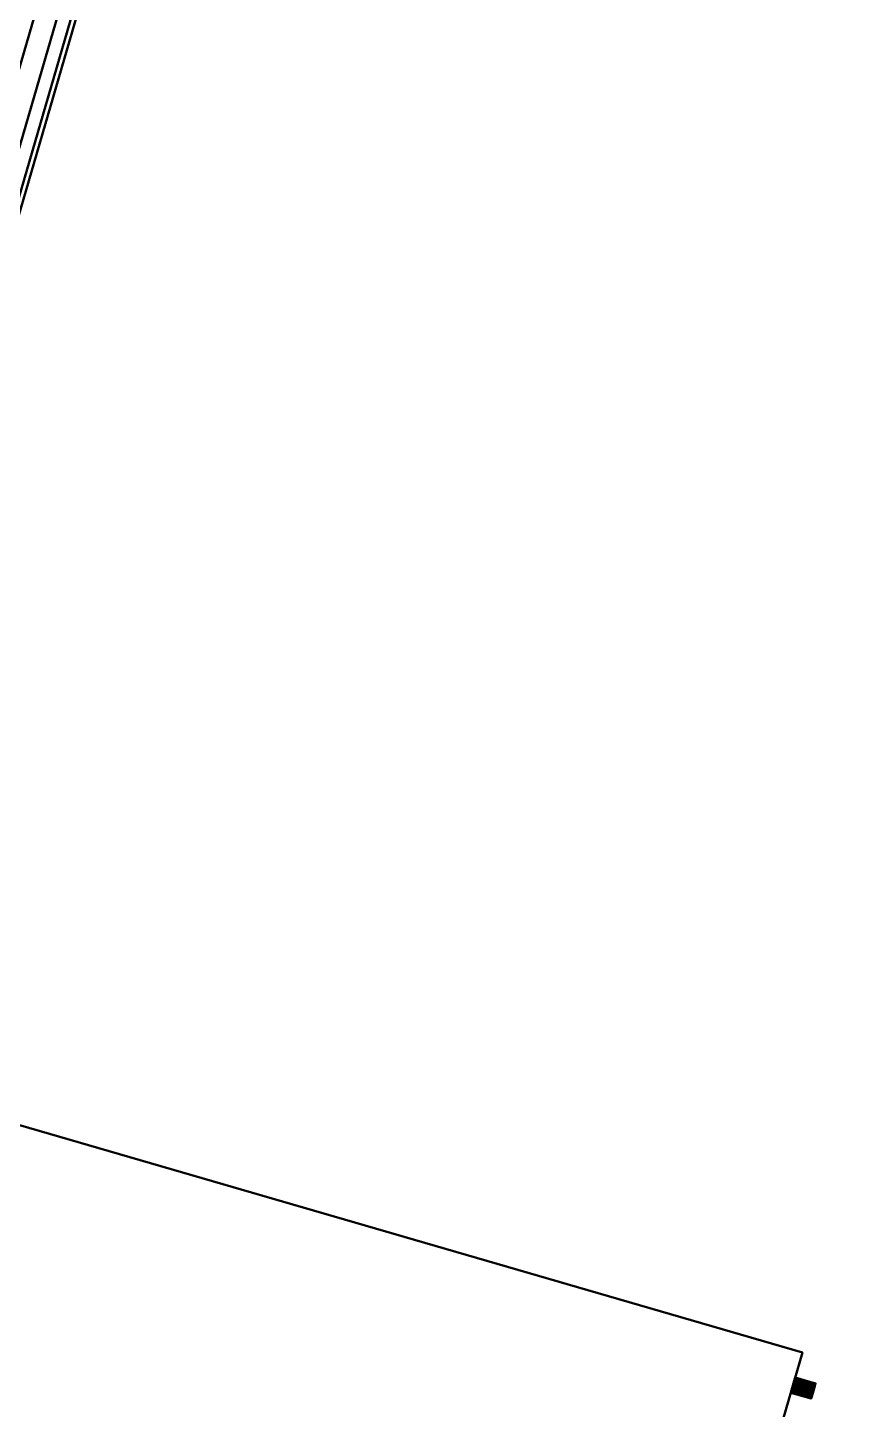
# Model space of a CAD drawing. Header units: inches. Extents: x -1654 to 1344, y -1538 to 36.
# Drawn here: x -1427.7 to -1388.6, y -386.9 to -321.5 of the extents above; entities that cross this region are included whole.
import ezdxf

# ---------------------------------------------------------------- set-up
doc = ezdxf.new("R2010")
doc.units = ezdxf.units.IN
doc.header["$MEASUREMENT"] = 0
doc.layers.add('M-EQPT', color=2, linetype='Continuous', lineweight=50)
doc.layers.add('M-HVAC-DUCT-SA', color=1, linetype='Continuous', lineweight=50)

# ---------------------------------------------------------------- blocks, each defined once
blk = doc.blocks.new('Heat Pump - Horizontal - Water Source - Heat Pump 5 Ton Horizontal-844844-_3D_')
at = {"layer": 'M-EQPT'}
mesh = blk.add_polyface(dxfattribs=at)
corners = [(35.6, -12.699, 10.65), (35.6, 12.699, 10.65), (-35.6, 12.699, 10.65), (-35.6, -12.699, 10.65)]
mesh.append_faces([[corners[k] for k in face] for face in [(3, 0, 1, 2)]])
mesh = blk.add_polyface(dxfattribs=at)
corners = [(35.6, -12.699, -10.65), (-35.6, -12.699, -10.65), (-35.6, 12.699, -10.65), (35.6, 12.699, -10.65)]
mesh.append_faces([[corners[k] for k in face] for face in [(2, 3, 0, 1)]])
mesh = blk.add_polyface(dxfattribs=at)
corners = [(-35.6, 12.699, 10.65), (35.6, 12.699, 10.65), (35.6, 12.699, -10.65), (-35.6, 12.699, -10.65)]
mesh.append_faces([[corners[k] for k in face] for face in [(0, 1, 2, 3)]])
mesh = blk.add_polyface(dxfattribs=at)
corners = [(35.6, 12.699, 10.65), (35.6, -12.699, 10.65), (35.6, -12.699, -10.65), (35.6, 12.699, -10.65)]
mesh.append_faces([[corners[k] for k in face] for face in [(0, 1, 2, 3)]])
mesh = blk.add_polyface(dxfattribs=at)
corners = [(35.6, 10.724, -0.65), (35.6, 10.737, -0.553), (35.6, 10.774, -0.463), (35.6, 10.834, -0.385), (35.6, 10.912, -0.326), (35.6, 11.002, -0.288), (35.6, 11.099, -0.275), (35.6, 11.196, -0.288), (35.6, 11.287, -0.326), (35.6, 11.364, -0.385), (35.6, 11.424, -0.463), (35.6, 11.461, -0.553), (35.6, 11.474, -0.65), (35.6, 11.461, -0.747), (35.6, 11.424, -0.838), (35.6, 11.364, -0.916), (35.6, 11.287, -0.975), (35.6, 11.196, -1.013), (35.6, 11.099, -1.025), (35.6, 11.002, -1.013), (35.6, 10.912, -0.975), (35.6, 10.834, -0.916), (35.6, 10.774, -0.838), (35.6, 10.737, -0.747)]
mesh.append_faces([[corners[k] for k in face] for face in [(3, 1, 2)]], dxfattribs={"vtx0": -1})
mesh.append_faces([[corners[k] for k in face] for face in [(10, 1, 8, 9)]], dxfattribs={"vtx0": -1, "vtx1": -1})
mesh.append_faces([[corners[k] for k in face] for face in [(14, 1, 10, 13)]], dxfattribs={"vtx0": -1, "vtx1": -1, "vtx2": -1})
mesh.append_faces([[corners[k] for k in face] for face in [(1, 14, 21, 22)]], dxfattribs={"vtx0": -1, "vtx1": -1, "vtx3": -1})
mesh.append_faces([[corners[k] for k in face] for face in [(19, 14, 15, 18)]], dxfattribs={"vtx0": -1, "vtx2": -1})
mesh.append_faces([[corners[k] for k in face] for face in [(5, 6, 1)]], dxfattribs={"vtx1": -1, "vtx2": -1})
mesh.append_faces([[corners[k] for k in face] for face in [(23, 0, 1, 22)]], dxfattribs={"vtx2": -1})
mesh.append_faces([[corners[k] for k in face] for face in [(6, 7, 8, 1), (3, 4, 5, 1), (19, 20, 21, 14)]], dxfattribs={"vtx2": -1, "vtx3": -1})
mesh.append_faces([[corners[k] for k in face] for face in [(10, 11, 12, 13), (15, 16, 17, 18)]], dxfattribs={"vtx3": -1})
mesh = blk.add_polyface(dxfattribs=at)
corners = [(36.6, 11.474, -0.65), (36.6, 11.461, -0.747), (36.6, 11.424, -0.838), (36.6, 11.364, -0.916), (36.6, 11.287, -0.975), (36.6, 11.196, -1.013), (36.6, 11.099, -1.025), (36.6, 11.002, -1.013), (36.6, 10.912, -0.975), (36.6, 10.834, -0.916), (36.6, 10.774, -0.838), (36.6, 10.737, -0.747), (36.6, 10.724, -0.65), (35.6, 10.724, -0.65), (35.6, 10.737, -0.747), (35.6, 10.774, -0.838), (35.6, 10.834, -0.916), (35.6, 10.912, -0.975), (35.6, 11.002, -1.013), (35.6, 11.099, -1.025), (35.6, 11.196, -1.013), (35.6, 11.287, -0.975), (35.6, 11.364, -0.916), (35.6, 11.424, -0.838), (35.6, 11.461, -0.747), (35.6, 11.474, -0.65)]
mesh.append_faces([[corners[k] for k in face] for face in [(13, 14, 11, 12), (0, 1, 24, 25)]], dxfattribs={"vtx1": -1})
mesh.append_faces([[corners[k] for k in face] for face in [(14, 15, 10, 11), (16, 17, 8, 9), (15, 16, 9, 10), (17, 18, 7, 8), (6, 7, 18, 19), (19, 20, 5, 6), (20, 21, 4, 5), (22, 23, 2, 3), (21, 22, 3, 4), (23, 24, 1, 2)]], dxfattribs={"vtx1": -1, "vtx3": -1})
mesh = blk.add_polyface(dxfattribs=at)
corners = [(36.6, 10.724, -0.65), (36.6, 10.737, -0.553), (36.6, 10.774, -0.463), (36.6, 10.834, -0.385), (36.6, 10.912, -0.326), (36.6, 11.002, -0.288), (36.6, 11.099, -0.275), (36.6, 11.196, -0.288), (36.6, 11.287, -0.326), (36.6, 11.364, -0.385), (36.6, 11.424, -0.463), (36.6, 11.461, -0.553), (36.6, 11.474, -0.65), (35.6, 11.474, -0.65), (35.6, 11.461, -0.553), (35.6, 11.424, -0.463), (35.6, 11.364, -0.385), (35.6, 11.287, -0.326), (35.6, 11.196, -0.288), (35.6, 11.099, -0.275), (35.6, 11.002, -0.288), (35.6, 10.912, -0.326), (35.6, 10.834, -0.385), (35.6, 10.774, -0.463), (35.6, 10.737, -0.553), (35.6, 10.724, -0.65)]
mesh.append_faces([[corners[k] for k in face] for face in [(13, 14, 11, 12), (0, 1, 24, 25)]], dxfattribs={"vtx1": -1})
mesh.append_faces([[corners[k] for k in face] for face in [(14, 15, 10, 11), (16, 17, 8, 9), (15, 16, 9, 10), (17, 18, 7, 8), (6, 7, 18, 19), (19, 20, 5, 6), (20, 21, 4, 5), (22, 23, 2, 3), (21, 22, 3, 4), (23, 24, 1, 2)]], dxfattribs={"vtx1": -1, "vtx3": -1})
mesh = blk.add_polyface(dxfattribs=at)
corners = [(35.6, 10.724, -6.95), (35.6, 10.737, -6.853), (35.6, 10.774, -6.763), (35.6, 10.834, -6.685), (35.6, 10.912, -6.626), (35.6, 11.002, -6.588), (35.6, 11.099, -6.575), (35.6, 11.196, -6.588), (35.6, 11.287, -6.626), (35.6, 11.364, -6.685), (35.6, 11.424, -6.763), (35.6, 11.461, -6.853), (35.6, 11.474, -6.95), (35.6, 11.461, -7.047), (35.6, 11.424, -7.138), (35.6, 11.364, -7.216), (35.6, 11.287, -7.275), (35.6, 11.196, -7.313), (35.6, 11.099, -7.325), (35.6, 11.002, -7.313), (35.6, 10.912, -7.275), (35.6, 10.834, -7.216), (35.6, 10.774, -7.138), (35.6, 10.737, -7.047)]
mesh.append_faces([[corners[k] for k in face] for face in [(21, 19, 20)]], dxfattribs={"vtx0": -1})
mesh.append_faces([[corners[k] for k in face] for face in [(1, 8, 14, 19)]], dxfattribs={"vtx0": -1, "vtx1": -1, "vtx2": -1, "vtx3": -1})
mesh.append_faces([[corners[k] for k in face] for face in [(19, 21, 22, 23)]], dxfattribs={"vtx0": -1, "vtx3": -1})
mesh.append_faces([[corners[k] for k in face] for face in [(14, 15, 19)]], dxfattribs={"vtx1": -1, "vtx2": -1})
mesh.append_faces([[corners[k] for k in face] for face in [(10, 11, 12), (17, 18, 19)]], dxfattribs={"vtx2": -1})
mesh.append_faces([[corners[k] for k in face] for face in [(6, 7, 8, 1), (8, 9, 10, 14), (1, 2, 3, 6), (23, 0, 1, 19), (12, 13, 14, 10), (15, 16, 17, 19)]], dxfattribs={"vtx2": -1, "vtx3": -1})
mesh.append_faces([[corners[k] for k in face] for face in [(3, 4, 5, 6)]], dxfattribs={"vtx3": -1})
mesh = blk.add_polyface(dxfattribs=at)
corners = [(36.6, 11.474, -6.95), (36.6, 11.461, -7.047), (36.6, 11.424, -7.138), (36.6, 11.364, -7.216), (36.6, 11.287, -7.275), (36.6, 11.196, -7.313), (36.6, 11.099, -7.325), (36.6, 11.002, -7.313), (36.6, 10.912, -7.275), (36.6, 10.834, -7.216), (36.6, 10.774, -7.138), (36.6, 10.737, -7.047), (36.6, 10.724, -6.95), (35.6, 10.724, -6.95), (35.6, 10.737, -7.047), (35.6, 10.774, -7.138), (35.6, 10.834, -7.216), (35.6, 10.912, -7.275), (35.6, 11.002, -7.313), (35.6, 11.099, -7.325), (35.6, 11.196, -7.313), (35.6, 11.287, -7.275), (35.6, 11.364, -7.216), (35.6, 11.424, -7.138), (35.6, 11.461, -7.047), (35.6, 11.474, -6.95)]
mesh.append_faces([[corners[k] for k in face] for face in [(13, 14, 11, 12), (0, 1, 24, 25)]], dxfattribs={"vtx1": -1})
mesh.append_faces([[corners[k] for k in face] for face in [(14, 15, 10, 11), (16, 17, 8, 9), (15, 16, 9, 10), (17, 18, 7, 8), (6, 7, 18, 19), (19, 20, 5, 6), (20, 21, 4, 5), (22, 23, 2, 3), (21, 22, 3, 4), (23, 24, 1, 2)]], dxfattribs={"vtx1": -1, "vtx3": -1})
mesh = blk.add_polyface(dxfattribs=at)
corners = [(36.6, 10.724, -6.95), (36.6, 10.737, -6.853), (36.6, 10.774, -6.763), (36.6, 10.834, -6.685), (36.6, 10.912, -6.626), (36.6, 11.002, -6.588), (36.6, 11.099, -6.575), (36.6, 11.196, -6.588), (36.6, 11.287, -6.626), (36.6, 11.364, -6.685), (36.6, 11.424, -6.763), (36.6, 11.461, -6.853), (36.6, 11.474, -6.95), (35.6, 11.474, -6.95), (35.6, 11.461, -6.853), (35.6, 11.424, -6.763), (35.6, 11.364, -6.685), (35.6, 11.287, -6.626), (35.6, 11.196, -6.588), (35.6, 11.099, -6.575), (35.6, 11.002, -6.588), (35.6, 10.912, -6.626), (35.6, 10.834, -6.685), (35.6, 10.774, -6.763), (35.6, 10.737, -6.853), (35.6, 10.724, -6.95)]
mesh.append_faces([[corners[k] for k in face] for face in [(13, 14, 11, 12), (0, 1, 24, 25)]], dxfattribs={"vtx1": -1})
mesh.append_faces([[corners[k] for k in face] for face in [(14, 15, 10, 11), (16, 17, 8, 9), (15, 16, 9, 10), (17, 18, 7, 8), (6, 7, 18, 19), (19, 20, 5, 6), (20, 21, 4, 5), (22, 23, 2, 3), (21, 22, 3, 4), (23, 24, 1, 2)]], dxfattribs={"vtx1": -1, "vtx3": -1})
mesh = blk.add_polyface(dxfattribs=at)
corners = [(35.6, 10.849, 9.35), (35.6, 10.858, 9.414), (35.6, 10.883, 9.475), (35.6, 10.922, 9.526), (35.6, 10.974, 9.566), (35.6, 11.035, 9.591), (35.6, 11.099, 9.6), (35.6, 11.164, 9.591), (35.6, 11.224, 9.566), (35.6, 11.276, 9.526), (35.6, 11.316, 9.475), (35.6, 11.341, 9.414), (35.6, 11.349, 9.35), (35.6, 11.341, 9.285), (35.6, 11.316, 9.225), (35.6, 11.276, 9.173), (35.6, 11.224, 9.133), (35.6, 11.164, 9.108), (35.6, 11.099, 9.1), (35.6, 11.035, 9.108), (35.6, 10.974, 9.133), (35.6, 10.922, 9.173), (35.6, 10.883, 9.225), (35.6, 10.858, 9.285)]
mesh.append_faces([[corners[k] for k in face] for face in [(16, 14, 15), (19, 17, 18), (13, 11, 12)]], dxfattribs={"vtx0": -1})
mesh.append_faces([[corners[k] for k in face] for face in [(9, 13, 3, 8)]], dxfattribs={"vtx0": -1, "vtx1": -1, "vtx2": -1})
mesh.append_faces([[corners[k] for k in face] for face in [(16, 3, 13, 14), (21, 3, 16, 17)]], dxfattribs={"vtx0": -1, "vtx1": -1, "vtx3": -1})
mesh.append_faces([[corners[k] for k in face] for face in [(13, 9, 10, 11), (8, 3, 4, 5)]], dxfattribs={"vtx0": -1, "vtx3": -1})
mesh.append_faces([[corners[k] for k in face] for face in [(23, 0, 3, 22), (21, 22, 3)]], dxfattribs={"vtx1": -1, "vtx2": -1})
mesh.append_faces([[corners[k] for k in face] for face in [(1, 2, 3, 0)]], dxfattribs={"vtx2": -1})
mesh.append_faces([[corners[k] for k in face] for face in [(19, 20, 21, 17)]], dxfattribs={"vtx2": -1, "vtx3": -1})
mesh.append_faces([[corners[k] for k in face] for face in [(5, 6, 7, 8)]], dxfattribs={"vtx3": -1})
mesh = blk.add_polyface(dxfattribs=at)
corners = [(36.6, 11.349, 9.35), (36.6, 11.341, 9.285), (36.6, 11.316, 9.225), (36.6, 11.276, 9.173), (36.6, 11.224, 9.133), (36.6, 11.164, 9.108), (36.6, 11.099, 9.1), (36.6, 11.035, 9.108), (36.6, 10.974, 9.133), (36.6, 10.922, 9.173), (36.6, 10.883, 9.225), (36.6, 10.858, 9.285), (36.6, 10.849, 9.35), (35.6, 10.849, 9.35), (35.6, 10.858, 9.285), (35.6, 10.883, 9.225), (35.6, 10.922, 9.173), (35.6, 10.974, 9.133), (35.6, 11.035, 9.108), (35.6, 11.099, 9.1), (35.6, 11.164, 9.108), (35.6, 11.224, 9.133), (35.6, 11.276, 9.173), (35.6, 11.316, 9.225), (35.6, 11.341, 9.285), (35.6, 11.349, 9.35)]
mesh.append_faces([[corners[k] for k in face] for face in [(13, 14, 11, 12), (0, 1, 24, 25)]], dxfattribs={"vtx1": -1})
mesh.append_faces([[corners[k] for k in face] for face in [(14, 15, 10, 11), (16, 17, 8, 9), (15, 16, 9, 10), (17, 18, 7, 8), (6, 7, 18, 19), (19, 20, 5, 6), (20, 21, 4, 5), (22, 23, 2, 3), (21, 22, 3, 4), (23, 24, 1, 2)]], dxfattribs={"vtx1": -1, "vtx3": -1})
mesh = blk.add_polyface(dxfattribs=at)
corners = [(36.6, 10.849, 9.35), (36.6, 10.858, 9.414), (36.6, 10.883, 9.475), (36.6, 10.922, 9.526), (36.6, 10.974, 9.566), (36.6, 11.035, 9.591), (36.6, 11.099, 9.6), (36.6, 11.164, 9.591), (36.6, 11.224, 9.566), (36.6, 11.276, 9.526), (36.6, 11.316, 9.475), (36.6, 11.341, 9.414), (36.6, 11.349, 9.35), (35.6, 11.349, 9.35), (35.6, 11.341, 9.414), (35.6, 11.316, 9.475), (35.6, 11.276, 9.526), (35.6, 11.224, 9.566), (35.6, 11.164, 9.591), (35.6, 11.099, 9.6), (35.6, 11.035, 9.591), (35.6, 10.974, 9.566), (35.6, 10.922, 9.526), (35.6, 10.883, 9.475), (35.6, 10.858, 9.414), (35.6, 10.849, 9.35)]
mesh.append_faces([[corners[k] for k in face] for face in [(13, 14, 11, 12), (0, 1, 24, 25)]], dxfattribs={"vtx1": -1})
mesh.append_faces([[corners[k] for k in face] for face in [(14, 15, 10, 11), (16, 17, 8, 9), (15, 16, 9, 10), (17, 18, 7, 8), (6, 7, 18, 19), (19, 20, 5, 6), (20, 21, 4, 5), (22, 23, 2, 3), (21, 22, 3, 4), (23, 24, 1, 2)]], dxfattribs={"vtx1": -1, "vtx3": -1})
mesh = blk.add_polyface(dxfattribs=at)
corners = [(35.6, 10.849, 7.35), (35.6, 10.858, 7.414), (35.6, 10.883, 7.475), (35.6, 10.922, 7.526), (35.6, 10.974, 7.566), (35.6, 11.035, 7.591), (35.6, 11.099, 7.6), (35.6, 11.164, 7.591), (35.6, 11.224, 7.566), (35.6, 11.276, 7.526), (35.6, 11.316, 7.475), (35.6, 11.341, 7.414), (35.6, 11.349, 7.35), (35.6, 11.341, 7.285), (35.6, 11.316, 7.225), (35.6, 11.276, 7.173), (35.6, 11.224, 7.133), (35.6, 11.164, 7.108), (35.6, 11.099, 7.1), (35.6, 11.035, 7.108), (35.6, 10.974, 7.133), (35.6, 10.922, 7.173), (35.6, 10.883, 7.225), (35.6, 10.858, 7.285)]
mesh.append_faces([[corners[k] for k in face] for face in [(13, 10, 11, 12), (16, 14, 15), (19, 17, 18)]], dxfattribs={"vtx0": -1})
mesh.append_faces([[corners[k] for k in face] for face in [(13, 3, 9, 10), (16, 3, 13, 14), (21, 3, 16, 17)]], dxfattribs={"vtx0": -1, "vtx1": -1, "vtx3": -1})
mesh.append_faces([[corners[k] for k in face] for face in [(9, 3, 4)]], dxfattribs={"vtx0": -1, "vtx2": -1})
mesh.append_faces([[corners[k] for k in face] for face in [(23, 0, 3, 22), (21, 22, 3)]], dxfattribs={"vtx1": -1, "vtx2": -1})
mesh.append_faces([[corners[k] for k in face] for face in [(5, 6, 7, 4), (1, 2, 3, 0)]], dxfattribs={"vtx2": -1})
mesh.append_faces([[corners[k] for k in face] for face in [(7, 8, 9, 4), (19, 20, 21, 17)]], dxfattribs={"vtx2": -1, "vtx3": -1})
mesh = blk.add_polyface(dxfattribs=at)
corners = [(36.6, 11.349, 7.35), (36.6, 11.341, 7.285), (36.6, 11.316, 7.225), (36.6, 11.276, 7.173), (36.6, 11.224, 7.133), (36.6, 11.164, 7.108), (36.6, 11.099, 7.1), (36.6, 11.035, 7.108), (36.6, 10.974, 7.133), (36.6, 10.922, 7.173), (36.6, 10.883, 7.225), (36.6, 10.858, 7.285), (36.6, 10.849, 7.35), (35.6, 10.849, 7.35), (35.6, 10.858, 7.285), (35.6, 10.883, 7.225), (35.6, 10.922, 7.173), (35.6, 10.974, 7.133), (35.6, 11.035, 7.108), (35.6, 11.099, 7.1), (35.6, 11.164, 7.108), (35.6, 11.224, 7.133), (35.6, 11.276, 7.173), (35.6, 11.316, 7.225), (35.6, 11.341, 7.285), (35.6, 11.349, 7.35)]
mesh.append_faces([[corners[k] for k in face] for face in [(13, 14, 11, 12), (0, 1, 24, 25)]], dxfattribs={"vtx1": -1})
mesh.append_faces([[corners[k] for k in face] for face in [(14, 15, 10, 11), (16, 17, 8, 9), (15, 16, 9, 10), (17, 18, 7, 8), (6, 7, 18, 19), (19, 20, 5, 6), (20, 21, 4, 5), (22, 23, 2, 3), (21, 22, 3, 4), (23, 24, 1, 2)]], dxfattribs={"vtx1": -1, "vtx3": -1})
mesh = blk.add_polyface(dxfattribs=at)
corners = [(36.6, 10.849, 7.35), (36.6, 10.858, 7.414), (36.6, 10.883, 7.475), (36.6, 10.922, 7.526), (36.6, 10.974, 7.566), (36.6, 11.035, 7.591), (36.6, 11.099, 7.6), (36.6, 11.164, 7.591), (36.6, 11.224, 7.566), (36.6, 11.276, 7.526), (36.6, 11.316, 7.475), (36.6, 11.341, 7.414), (36.6, 11.349, 7.35), (35.6, 11.349, 7.35), (35.6, 11.341, 7.414), (35.6, 11.316, 7.475), (35.6, 11.276, 7.526), (35.6, 11.224, 7.566), (35.6, 11.164, 7.591), (35.6, 11.099, 7.6), (35.6, 11.035, 7.591), (35.6, 10.974, 7.566), (35.6, 10.922, 7.526), (35.6, 10.883, 7.475), (35.6, 10.858, 7.414), (35.6, 10.849, 7.35)]
mesh.append_faces([[corners[k] for k in face] for face in [(13, 14, 11, 12), (0, 1, 24, 25)]], dxfattribs={"vtx1": -1})
mesh.append_faces([[corners[k] for k in face] for face in [(14, 15, 10, 11), (16, 17, 8, 9), (15, 16, 9, 10), (17, 18, 7, 8), (6, 7, 18, 19), (19, 20, 5, 6), (20, 21, 4, 5), (22, 23, 2, 3), (21, 22, 3, 4), (23, 24, 1, 2)]], dxfattribs={"vtx1": -1, "vtx3": -1})
mesh = blk.add_polyface(dxfattribs=at)
corners = [(36.6, 10.724, -0.65), (36.6, 10.737, -0.747), (36.6, 10.774, -0.838), (36.6, 10.834, -0.916), (36.6, 10.912, -0.975), (36.6, 11.002, -1.013), (36.6, 11.099, -1.025), (36.6, 11.196, -1.013), (36.6, 11.287, -0.975), (36.6, 11.364, -0.916), (36.6, 11.424, -0.838), (36.6, 11.461, -0.747), (36.6, 11.474, -0.65), (36.6, 11.461, -0.553), (36.6, 11.424, -0.463), (36.6, 11.364, -0.385), (36.6, 11.287, -0.326), (36.6, 11.196, -0.288), (36.6, 11.099, -0.275), (36.6, 11.002, -0.288), (36.6, 10.912, -0.326), (36.6, 10.834, -0.385), (36.6, 10.774, -0.463), (36.6, 10.737, -0.553)]
mesh.append_faces([[corners[k] for k in face] for face in [(23, 21, 22), (14, 12, 13)]], dxfattribs={"vtx0": -1})
mesh.append_faces([[corners[k] for k in face] for face in [(23, 3, 10, 14)]], dxfattribs={"vtx0": -1, "vtx1": -1, "vtx2": -1, "vtx3": -1})
mesh.append_faces([[corners[k] for k in face] for face in [(14, 10, 11, 12), (23, 1, 2, 3)]], dxfattribs={"vtx0": -1, "vtx3": -1})
mesh.append_faces([[corners[k] for k in face] for face in [(0, 1, 23)]], dxfattribs={"vtx1": -1})
mesh.append_faces([[corners[k] for k in face] for face in [(18, 19, 23)]], dxfattribs={"vtx1": -1, "vtx2": -1})
mesh.append_faces([[corners[k] for k in face] for face in [(9, 10, 5, 6)]], dxfattribs={"vtx1": -1, "vtx3": -1})
mesh.append_faces([[corners[k] for k in face] for face in [(7, 8, 9, 6)]], dxfattribs={"vtx2": -1})
mesh.append_faces([[corners[k] for k in face] for face in [(3, 4, 5, 10), (14, 15, 16, 23), (16, 17, 18, 23), (19, 20, 21, 23)]], dxfattribs={"vtx2": -1, "vtx3": -1})
mesh = blk.add_polyface(dxfattribs=at)
corners = [(36.6, 10.724, -6.95), (36.6, 10.737, -7.047), (36.6, 10.774, -7.138), (36.6, 10.834, -7.216), (36.6, 10.912, -7.275), (36.6, 11.002, -7.313), (36.6, 11.099, -7.325), (36.6, 11.196, -7.313), (36.6, 11.287, -7.275), (36.6, 11.364, -7.216), (36.6, 11.424, -7.138), (36.6, 11.461, -7.047), (36.6, 11.474, -6.95), (36.6, 11.461, -6.853), (36.6, 11.424, -6.763), (36.6, 11.364, -6.685), (36.6, 11.287, -6.626), (36.6, 11.196, -6.588), (36.6, 11.099, -6.575), (36.6, 11.002, -6.588), (36.6, 10.912, -6.626), (36.6, 10.834, -6.685), (36.6, 10.774, -6.763), (36.6, 10.737, -6.853)]
mesh.append_faces([[corners[k] for k in face] for face in [(14, 12, 13)]], dxfattribs={"vtx0": -1})
mesh.append_faces([[corners[k] for k in face] for face in [(16, 10, 14, 15)]], dxfattribs={"vtx0": -1, "vtx1": -1})
mesh.append_faces([[corners[k] for k in face] for face in [(16, 23, 10)]], dxfattribs={"vtx0": -1, "vtx1": -1, "vtx2": -1})
mesh.append_faces([[corners[k] for k in face] for face in [(5, 9, 10, 23)]], dxfattribs={"vtx0": -1, "vtx2": -1, "vtx3": -1})
mesh.append_faces([[corners[k] for k in face] for face in [(0, 1, 23)]], dxfattribs={"vtx1": -1})
mesh.append_faces([[corners[k] for k in face] for face in [(1, 2, 5, 23)]], dxfattribs={"vtx1": -1, "vtx2": -1, "vtx3": -1})
mesh.append_faces([[corners[k] for k in face] for face in [(3, 4, 5, 2), (5, 6, 7), (19, 20, 21, 18)]], dxfattribs={"vtx2": -1})
mesh.append_faces([[corners[k] for k in face] for face in [(7, 8, 9, 5), (10, 11, 12, 14), (16, 17, 18, 23), (21, 22, 23, 18)]], dxfattribs={"vtx2": -1, "vtx3": -1})
mesh = blk.add_polyface(dxfattribs=at)
corners = [(36.6, 10.849, 9.35), (36.6, 10.858, 9.285), (36.6, 10.883, 9.225), (36.6, 10.922, 9.173), (36.6, 10.974, 9.133), (36.6, 11.035, 9.108), (36.6, 11.099, 9.1), (36.6, 11.164, 9.108), (36.6, 11.224, 9.133), (36.6, 11.276, 9.173), (36.6, 11.316, 9.225), (36.6, 11.341, 9.285), (36.6, 11.349, 9.35), (36.6, 11.341, 9.414), (36.6, 11.316, 9.475), (36.6, 11.276, 9.526), (36.6, 11.224, 9.566), (36.6, 11.164, 9.591), (36.6, 11.099, 9.6), (36.6, 11.035, 9.591), (36.6, 10.974, 9.566), (36.6, 10.922, 9.526), (36.6, 10.883, 9.475), (36.6, 10.858, 9.414)]
mesh.append_faces([[corners[k] for k in face] for face in [(21, 8, 11, 15)]], dxfattribs={"vtx0": -1, "vtx1": -1, "vtx2": -1, "vtx3": -1})
mesh.append_faces([[corners[k] for k in face] for face in [(21, 0, 1), (15, 20, 21)]], dxfattribs={"vtx0": -1, "vtx2": -1})
mesh.append_faces([[corners[k] for k in face] for face in [(3, 7, 8, 21)]], dxfattribs={"vtx0": -1, "vtx2": -1, "vtx3": -1})
mesh.append_faces([[corners[k] for k in face] for face in [(2, 3, 21, 1), (14, 15, 11, 13), (16, 17, 20, 15)]], dxfattribs={"vtx1": -1, "vtx2": -1})
mesh.append_faces([[corners[k] for k in face] for face in [(5, 6, 7), (11, 12, 13)]], dxfattribs={"vtx2": -1})
mesh.append_faces([[corners[k] for k in face] for face in [(3, 4, 5, 7)]], dxfattribs={"vtx2": -1, "vtx3": -1})
mesh.append_faces([[corners[k] for k in face] for face in [(8, 9, 10, 11), (17, 18, 19, 20), (21, 22, 23, 0)]], dxfattribs={"vtx3": -1})
mesh = blk.add_polyface(dxfattribs=at)
corners = [(36.6, 10.849, 7.35), (36.6, 10.858, 7.285), (36.6, 10.883, 7.225), (36.6, 10.922, 7.173), (36.6, 10.974, 7.133), (36.6, 11.035, 7.108), (36.6, 11.099, 7.1), (36.6, 11.164, 7.108), (36.6, 11.224, 7.133), (36.6, 11.276, 7.173), (36.6, 11.316, 7.225), (36.6, 11.341, 7.285), (36.6, 11.349, 7.35), (36.6, 11.341, 7.414), (36.6, 11.316, 7.475), (36.6, 11.276, 7.526), (36.6, 11.224, 7.566), (36.6, 11.164, 7.591), (36.6, 11.099, 7.6), (36.6, 11.035, 7.591), (36.6, 10.974, 7.566), (36.6, 10.922, 7.526), (36.6, 10.883, 7.475), (36.6, 10.858, 7.414)]
mesh.append_faces([[corners[k] for k in face] for face in [(17, 20, 15, 16)]], dxfattribs={"vtx0": -1, "vtx1": -1})
mesh.append_faces([[corners[k] for k in face] for face in [(21, 8, 11, 15)]], dxfattribs={"vtx0": -1, "vtx1": -1, "vtx2": -1, "vtx3": -1})
mesh.append_faces([[corners[k] for k in face] for face in [(21, 0, 1), (15, 20, 21)]], dxfattribs={"vtx0": -1, "vtx2": -1})
mesh.append_faces([[corners[k] for k in face] for face in [(3, 7, 8, 21)]], dxfattribs={"vtx0": -1, "vtx2": -1, "vtx3": -1})
mesh.append_faces([[corners[k] for k in face] for face in [(2, 3, 21, 1), (14, 15, 11, 13)]], dxfattribs={"vtx1": -1, "vtx2": -1})
mesh.append_faces([[corners[k] for k in face] for face in [(5, 6, 7), (11, 12, 13)]], dxfattribs={"vtx2": -1})
mesh.append_faces([[corners[k] for k in face] for face in [(3, 4, 5, 7)]], dxfattribs={"vtx2": -1, "vtx3": -1})
mesh.append_faces([[corners[k] for k in face] for face in [(8, 9, 10, 11), (17, 18, 19, 20), (21, 22, 23, 0)]], dxfattribs={"vtx3": -1})

msp = doc.modelspace()

# ---------------------------------------------------------------- block references
at = {"layer": 'M-EQPT', "rotation": 343.7901312840834}
msp.add_blockref('Heat Pump - Horizontal - Water Source - Heat Pump 5 Ton Horizontal-844844-_3D_', (-1428.82, -386.462, 1356), dxfattribs=at)

# ---------------------------------------------------------------- meshes
at = {"layer": 'M-HVAC-DUCT-SA', "color": 8}
mesh = msp.add_polyface(dxfattribs=at)
corners = [(-1396.993, -191.914, 1364.75), (-1398.863, -191.37, 1364.531), (-1400.638, -190.854, 1363.883), (-1402.232, -190.391, 1362.841), (-1403.562, -190.004, 1361.456), (-1404.563, -189.713, 1359.796), (-1405.184, -189.532, 1357.947), (-1405.395, -189.471, 1356), (-1455.839, -362.988, 1356), (-1455.628, -363.05, 1357.947), (-1455.007, -363.23, 1359.796), (-1454.006, -363.521, 1361.456), (-1452.675, -363.908, 1362.841), (-1451.082, -364.371, 1363.883), (-1449.306, -364.887, 1364.531), (-1447.437, -365.431, 1364.75)]
mesh.append_faces([[corners[k] for k in face] for face in [(9, 10, 5, 6), (10, 11, 4, 5), (3, 4, 11, 12), (12, 13, 2, 3), (13, 14, 1, 2)]], dxfattribs={"vtx1": -1, "vtx3": -1, "color": 8})
mesh.append_faces([[corners[k] for k in face] for face in [(7, 8, 9, 6)]], dxfattribs={"vtx2": -1, "color": 8})
mesh.append_faces([[corners[k] for k in face] for face in [(14, 15, 0, 1)]], dxfattribs={"vtx3": -1, "color": 8})
mesh = msp.add_polyface(dxfattribs=at)
corners = [(-1405.395, -189.471, 1356), (-1405.184, -189.532, 1354.053), (-1404.563, -189.713, 1352.204), (-1403.562, -190.004, 1350.544), (-1402.232, -190.391, 1349.159), (-1400.638, -190.854, 1348.117), (-1398.863, -191.37, 1347.469), (-1396.993, -191.914, 1347.25), (-1447.437, -365.431, 1347.25), (-1449.306, -364.887, 1347.469), (-1451.082, -364.371, 1348.117), (-1452.675, -363.908, 1349.159), (-1454.006, -363.521, 1350.544), (-1455.007, -363.23, 1352.204), (-1455.628, -363.05, 1354.053), (-1455.839, -362.988, 1356)]
mesh.append_faces([[corners[k] for k in face] for face in [(8, 9, 6, 7)]], dxfattribs={"vtx1": -1, "color": 8})
mesh.append_faces([[corners[k] for k in face] for face in [(9, 10, 5, 6), (10, 11, 4, 5), (3, 4, 11, 12), (12, 13, 2, 3), (13, 14, 1, 2)]], dxfattribs={"vtx1": -1, "vtx3": -1, "color": 8})
mesh.append_faces([[corners[k] for k in face] for face in [(14, 15, 0, 1)]], dxfattribs={"vtx3": -1, "color": 8})
mesh = msp.add_polyface(dxfattribs=at)
corners = [(-1388.591, -194.356, 1356), (-1388.801, -194.295, 1357.947), (-1389.423, -194.114, 1359.796), (-1390.424, -193.823, 1361.456), (-1391.754, -193.437, 1362.841), (-1393.347, -192.974, 1363.883), (-1395.123, -192.457, 1364.531), (-1396.993, -191.914, 1364.75), (-1447.437, -365.431, 1364.75), (-1445.567, -365.975, 1364.531), (-1443.791, -366.491, 1363.883), (-1442.198, -366.954, 1362.841), (-1440.868, -367.341, 1361.456), (-1439.867, -367.632, 1359.796), (-1439.245, -367.812, 1357.947), (-1439.035, -367.874, 1356)]
mesh.append_faces([[corners[k] for k in face] for face in [(8, 9, 6, 7)]], dxfattribs={"vtx1": -1, "color": 8})
mesh.append_faces([[corners[k] for k in face] for face in [(9, 10, 5, 6), (10, 11, 4, 5), (3, 4, 11, 12), (12, 13, 2, 3), (13, 14, 1, 2)]], dxfattribs={"vtx1": -1, "vtx3": -1, "color": 8})
mesh.append_faces([[corners[k] for k in face] for face in [(14, 15, 0, 1)]], dxfattribs={"vtx3": -1, "color": 8})
mesh = msp.add_polyface(dxfattribs=at)
corners = [(-1396.993, -191.914, 1347.25), (-1395.123, -192.457, 1347.469), (-1393.347, -192.974, 1348.117), (-1391.754, -193.437, 1349.159), (-1390.424, -193.823, 1350.544), (-1389.423, -194.114, 1352.204), (-1388.801, -194.295, 1354.053), (-1388.591, -194.356, 1356), (-1439.035, -367.874, 1356), (-1439.245, -367.812, 1354.053), (-1439.867, -367.632, 1352.204), (-1440.868, -367.341, 1350.544), (-1442.198, -366.954, 1349.159), (-1443.791, -366.491, 1348.117), (-1445.567, -365.975, 1347.469), (-1447.437, -365.431, 1347.25)]
mesh.append_faces([[corners[k] for k in face] for face in [(8, 9, 6, 7)]], dxfattribs={"vtx1": -1, "color": 8})
mesh.append_faces([[corners[k] for k in face] for face in [(9, 10, 5, 6), (10, 11, 4, 5), (3, 4, 11, 12), (12, 13, 2, 3), (13, 14, 1, 2)]], dxfattribs={"vtx1": -1, "vtx3": -1, "color": 8})
mesh.append_faces([[corners[k] for k in face] for face in [(14, 15, 0, 1)]], dxfattribs={"vtx3": -1, "color": 8})

doc.saveas('drawing.dxf')
